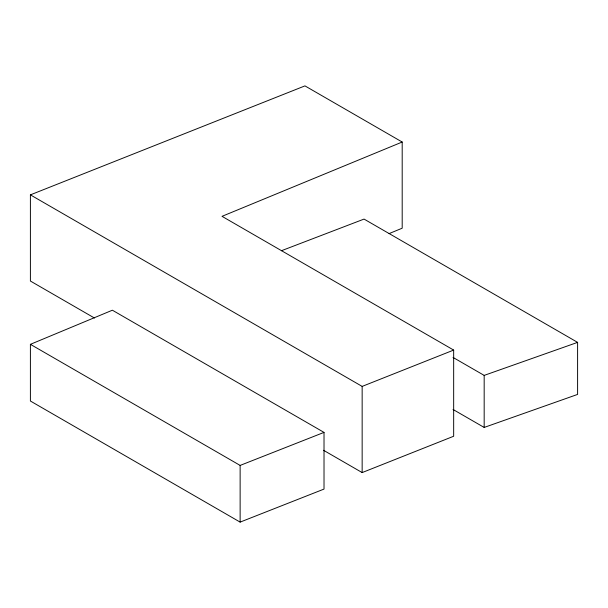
<?xml version="1.0" encoding="UTF-8"?>
<svg xmlns="http://www.w3.org/2000/svg" width="608" height="608" viewBox="0 0 608 608"><rect width="100%" height="100%" fill="white"/><g stroke="black" fill="none" stroke-linecap="round" stroke-linejoin="round"><path stroke-width="0.91" d="M30.4 344.333L112.381 310.209L324.018 432.394L324.018 489.083L240.13 522.112L30.4 401.022L30.4 344.333L240.13 465.416L324.018 432.394M389.074 233.609L402.192 228.205L402.192 142.029L222.019 216.334L453.667 350.079L453.667 436.248L362.155 472.576L323.555 450.292M94.453 318.022L30.4 281.04L30.4 194.864L304.95 85.888L402.192 142.029M30.4 194.864L362.155 386.399L453.667 350.079M281.405 250.732L364.055 219.085L577.6 342.372L577.6 394.417L484.173 427.439L453.021 409.458M453.021 357.413L484.173 375.394L577.6 342.372M484.173 375.394L484.173 427.439M362.155 386.399L362.155 472.576M240.13 465.416L240.13 522.112"/></g></svg>
